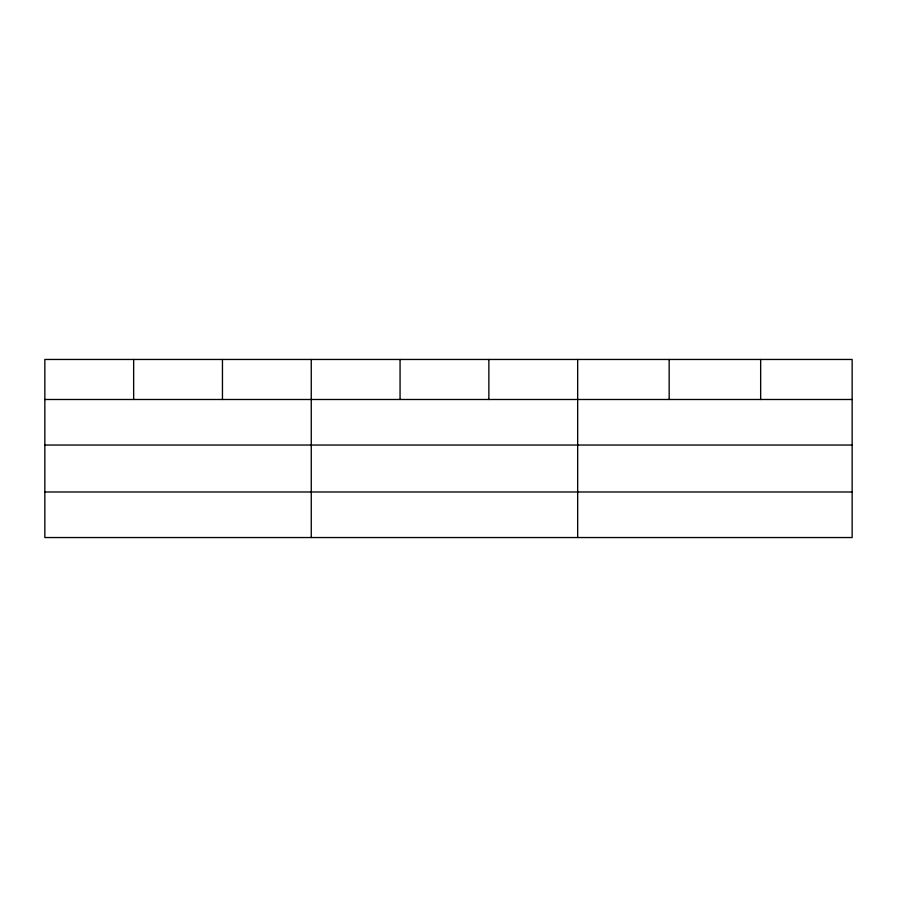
<?xml version="1.0" encoding="UTF-8"?>
<svg xmlns="http://www.w3.org/2000/svg" width="897" height="897" viewBox="0 0 897 897"><rect width="100%" height="100%" fill="white"/><g stroke="black" fill="none" stroke-linecap="round" stroke-linejoin="round"><path stroke-width="1.35" d="M852.15 445.035L852.15 359.462L44.85 359.462L44.85 537.538L852.15 537.538L852.15 445.035L44.85 445.035M44.85 399.49L852.15 399.49M44.85 491.982L852.15 491.982M760.656 359.462L760.656 399.49M669.162 359.462L669.162 399.49M577.668 359.462L577.668 537.538M488.865 359.462L488.865 399.49M400.062 359.462L400.062 399.49M311.259 359.462L311.259 537.538M222.456 359.462L222.456 399.49M133.653 359.462L133.653 399.49"/></g></svg>
